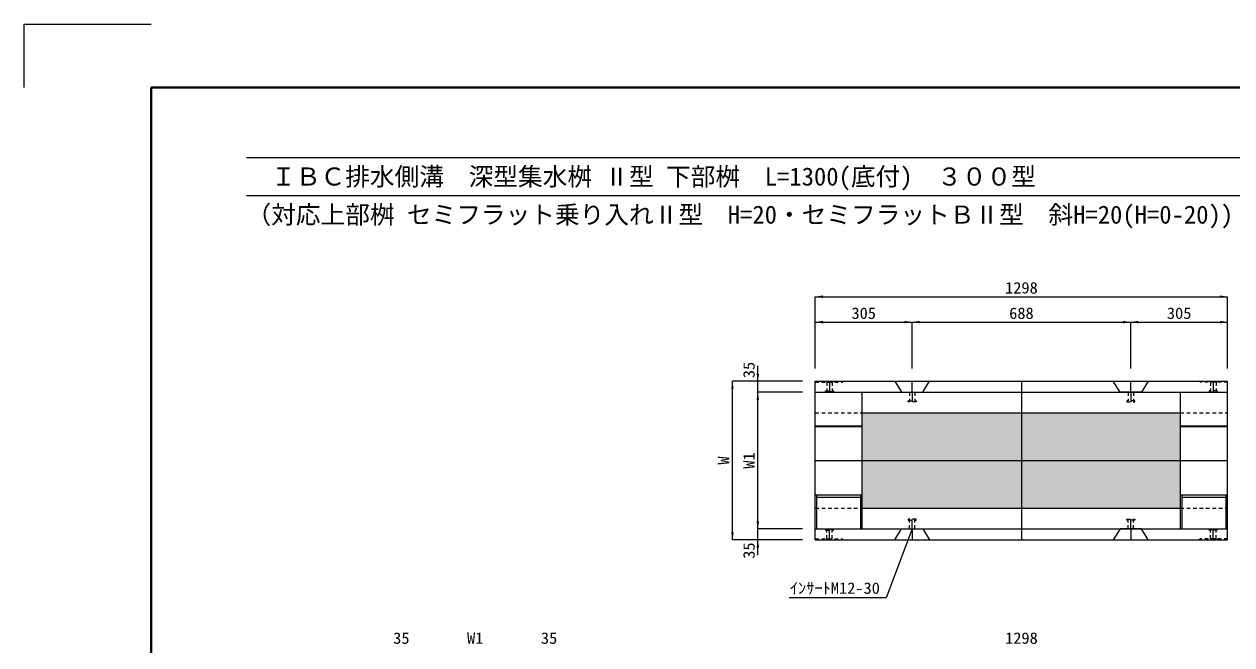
# Model space of a CAD drawing. Units: millimetres at full size. Extents: x 64173 to 81200, y -117893 to -111285.
# Drawn here: x 64173 to 67974, y -113908 to -111953 of the extents above; entities that cross this region are included whole.
import ezdxf
from ezdxf.enums import TextEntityAlignment as Align

# ---------------------------------------------------------------- set-up
doc = ezdxf.new("R2010")
doc.units = ezdxf.units.MM
doc.header["$LTSCALE"] = 15
doc.linetypes.add('USER3', pattern=[1.35, 0.75, -0.6])
for name, color, linetype, lineweight in [('Defpoints_2', 8, 'Continuous', 0), ('インサート', 3, 'USER3', 9), ('図枠', 7, 'Continuous', 5), ('寸法線', 7, 'Continuous', 13), ('引出線', 4, 'Continuous', 13), ('補助線', 8, 'Continuous', 13), ('集水桝', 2, 'Continuous', 13)]:
    doc.layers.add(name, color=color, linetype=linetype, lineweight=lineweight)
doc.layers.add('ハッチング', color=8, linetype='Continuous')
doc.styles.add('ＭＳ ゴシック', font='')
doc.styles.add('ＭＳ 明朝', font='')
doc.styles.get('ＭＳ ゴシック').set_extended_font_data('MS Gothic')
doc.styles.get('ＭＳ 明朝').set_extended_font_data('MS Mincho')

# ---------------------------------------------------------------- blocks, each defined once
blk = doc.blocks.new('filled_arrow')
at = {"color": 0, "linetype": 'Continuous', "lineweight": -2}
blk.add_solid([(7.5, 1.25), (0, 0), (7.5, -1.25)], dxfattribs=at)

msp = doc.modelspace()

# ---------------------------------------------------------------- hatches: boundary and pattern name
at = {"layer": 'ハッチング'}
msp.add_hatch(color=256, dxfattribs=at).paths.add_polyline_path([(67813.04, -113477.14), (67813.04, -113177.14), (66811.04, -113177.14), (66811.04, -113477.14)])

# ---------------------------------------------------------------- linework, layer by layer
at = {"layer": 'Defpoints_2', "color": 7, "lineweight": 13}
for p, q in [((64172.56, -111952.55), (64572.56, -111952.55)), ((64172.56, -112152.55), (64172.56, -111952.55)), ((64172.56, -111952.55), (64572.56, -111952.55)), ((64172.56, -112152.55), (64172.56, -111952.55))]:
    msp.add_line(p, q, dxfattribs=at)
at = {"layer": 'インサート'}
for p, q in [((66699.54, -113080.34), (66699.54, -113107.34)), ((66699.54, -113080.34), (66716.54, -113080.34)), ((66716.54, -113080.34), (66716.54, -113107.34)), ((67907.54, -113080.34), (67907.54, -113107.34)), ((67924.54, -113080.34), (67907.54, -113080.34)), ((67924.54, -113080.34), (67924.54, -113107.34)), ((66695.54, -113110.34), (66695.54, -113107.34)), ((66695.54, -113107.34), (66720.54, -113107.34)), ((66720.54, -113110.34), (66695.54, -113110.34)), ((66720.54, -113107.34), (66720.54, -113110.34)), ((66955.54, -113142.14), (66955.54, -113139.14)), ((66955.54, -113139.14), (66980.54, -113139.14)), ((66980.54, -113142.14), (66955.54, -113142.14)), ((66959.54, -113112.14), (66959.54, -113139.14)), ((66959.54, -113112.14), (66976.54, -113112.14)), ((66976.54, -113112.14), (66976.54, -113139.14)), ((66980.54, -113139.14), (66980.54, -113142.14)), ((67668.54, -113139.14), (67643.54, -113139.14)), ((67643.54, -113139.14), (67643.54, -113142.14)), ((67643.54, -113142.14), (67668.54, -113142.14)), ((67647.54, -113112.14), (67647.54, -113139.14)), ((67664.54, -113112.14), (67647.54, -113112.14)), ((67664.54, -113112.14), (67664.54, -113139.14)), ((67668.54, -113142.14), (67668.54, -113139.14)), ((67928.54, -113107.34), (67903.54, -113107.34)), ((67903.54, -113107.34), (67903.54, -113110.34)), ((67903.54, -113110.34), (67928.54, -113110.34)), ((67928.54, -113110.34), (67928.54, -113107.34)), ((66955.54, -113512.14), (66955.54, -113515.14)), ((66980.54, -113512.14), (66955.54, -113512.14)), ((66955.54, -113515.14), (66980.54, -113515.14)), ((66959.54, -113542.14), (66959.54, -113515.14)), ((66976.54, -113542.14), (66976.54, -113515.14)), ((66980.54, -113515.14), (66980.54, -113512.14)), ((67643.54, -113515.14), (67643.54, -113512.14)), ((67643.54, -113512.14), (67668.54, -113512.14)), ((67668.54, -113515.14), (67643.54, -113515.14)), ((67647.54, -113542.14), (67647.54, -113515.14)), ((67664.54, -113542.14), (67664.54, -113515.14)), ((67668.54, -113512.14), (67668.54, -113515.14)), ((66695.54, -113543.94), (66695.54, -113546.94)), ((66720.54, -113543.94), (66695.54, -113543.94)), ((66695.54, -113546.94), (66720.54, -113546.94)), ((66699.54, -113573.94), (66699.54, -113546.94)), ((66716.54, -113573.94), (66716.54, -113546.94)), ((66720.54, -113546.94), (66720.54, -113543.94)), ((66959.54, -113542.14), (66976.54, -113542.14)), ((67664.54, -113542.14), (67647.54, -113542.14)), ((67903.54, -113546.94), (67903.54, -113543.94)), ((67903.54, -113543.94), (67928.54, -113543.94)), ((67928.54, -113546.94), (67903.54, -113546.94)), ((67907.54, -113573.94), (67907.54, -113546.94)), ((67924.54, -113573.94), (67924.54, -113546.94)), ((67928.54, -113543.94), (67928.54, -113546.94)), ((66699.54, -113573.94), (66716.54, -113573.94)), ((67924.54, -113573.94), (67907.54, -113573.94))]:
    msp.add_line(p, q, dxfattribs=at)
at = {"layer": '図枠', "lineweight": 40}
for p, q in [((64572.56, -117692.55), (64572.56, -112152.55)), ((64572.56, -112152.55), (72372.56, -112152.55)), ((64572.56, -117692.55), (64572.56, -112152.55)), ((64572.56, -112152.55), (72372.56, -112152.55))]:
    msp.add_line(p, q, dxfattribs=at)
at = {"layer": '図枠', "lineweight": 13}
for p, q in [((64872.56, -112372.55), (72072.56, -112372.55)), ((64872.56, -112492.55), (72072.56, -112492.55))]:
    msp.add_line(p, q, dxfattribs=at)
at = {"layer": '寸法線'}
for p, q in [((66663.04, -112811.06), (67961.04, -112811.06)), ((66663.04, -113037.14), (66663.04, -112811.06)), ((67961.04, -113037.14), (67961.04, -112811.06)), ((66663.04, -112891.06), (66968.04, -112891.06)), ((66663.04, -113037.14), (66663.04, -112891.06)), ((66968.04, -113037.14), (66968.04, -112891.06)), ((66968.04, -112891.06), (67656.04, -112891.06)), ((66968.04, -113037.14), (66968.04, -112891.06)), ((67656.04, -113037.14), (67656.04, -112891.06)), ((67656.04, -112891.06), (67961.04, -112891.06)), ((67656.04, -113037.14), (67656.04, -112891.06)), ((67961.04, -113037.14), (67961.04, -112891.06)), ((66482.25, -113160.14), (66482.25, -113029.14)), ((66402.25, -113577.14), (66402.25, -113077.14)), ((66623.04, -113077.14), (66402.25, -113077.14)), ((66623.04, -113077.14), (66482.25, -113077.14)), ((66482.25, -113542.14), (66482.25, -113112.14)), ((66623.04, -113112.14), (66482.25, -113112.14)), ((66623.04, -113112.14), (66482.25, -113112.14)), ((66482.25, -113625.14), (66482.25, -113494.14)), ((66623.04, -113542.14), (66482.25, -113542.14)), ((66623.04, -113542.14), (66482.25, -113542.14)), ((66623.04, -113577.14), (66402.25, -113577.14)), ((66623.04, -113577.14), (66482.25, -113577.14))]:
    msp.add_line(p, q, dxfattribs=at)
at = {"layer": '引出線'}
msp.add_lwpolyline([(66968.04, -113542.14), (66886.48, -113759.07), (66581.36, -113759.07)], dxfattribs=at)
at = {"layer": '補助線'}
for p, q in [((66708.04, -113080.34), (66708.04, -113110.34)), ((66968.04, -113112.14), (66968.04, -113077.14)), ((67312.04, -113077.14), (67312.04, -113577.14)), ((67656.04, -113112.14), (67656.04, -113077.14)), ((67916.04, -113080.34), (67916.04, -113110.34)), ((66968.04, -113112.14), (66968.04, -113142.14)), ((67656.04, -113112.14), (67656.04, -113142.14)), ((66663.04, -113327.14), (67961.04, -113327.14)), ((66968.04, -113542.14), (66968.04, -113512.14)), ((67656.04, -113542.14), (67656.04, -113512.14)), ((66708.04, -113573.94), (66708.04, -113543.94)), ((66968.04, -113542.14), (66968.04, -113577.14)), ((67656.04, -113542.14), (67656.04, -113577.14)), ((67916.04, -113573.94), (67916.04, -113543.94))]:
    msp.add_line(p, q, dxfattribs=at)
at = {"layer": '集水桝'}
for p, q in [((66663.04, -113577.14), (66663.04, -113077.14)), ((66663.04, -113077.14), (67961.04, -113077.14)), ((67961.04, -113577.14), (67961.04, -113077.14)), ((66663.04, -113112.14), (67961.04, -113112.14)), ((66811.04, -113542.14), (66811.04, -113112.14)), ((67813.04, -113542.14), (67813.04, -113112.14)), ((66667.54, -113442.14), (66806.54, -113442.14)), ((67817.54, -113442.14), (67956.54, -113442.14)), ((66663.04, -113542.14), (67961.04, -113542.14)), ((66663.04, -113577.14), (67961.04, -113577.14))]:
    msp.add_line(p, q, dxfattribs=at)
at = {"layer": '集水桝', "linetype": 'USER3', "lineweight": 9}
for p, q in [((66663.04, -113080.34), (66748.04, -113080.34)), ((66748.04, -113080.34), (66752.04, -113077.14)), ((67876.04, -113080.34), (67872.04, -113077.14)), ((67961.04, -113080.34), (67876.04, -113080.34)), ((66663.04, -113177.14), (66812.04, -113177.14)), ((67812.04, -113177.14), (67961.04, -113177.14)), ((66663.04, -113477.14), (66812.04, -113477.14)), ((67812.04, -113477.14), (67961.04, -113477.14)), ((66663.04, -113573.94), (66748.04, -113573.94)), ((66748.04, -113573.94), (66752.04, -113577.14)), ((67876.04, -113573.94), (67872.04, -113577.14)), ((67961.04, -113573.94), (67876.04, -113573.94))]:
    msp.add_line(p, q, dxfattribs=at)
at = {"layer": '集水桝', "lineweight": 15}
for p, q in [((66913.04, -113077.14), (66934.54, -113112.14)), ((67001.54, -113112.14), (67023.04, -113077.14)), ((67622.54, -113112.14), (67601.04, -113077.14)), ((67711.04, -113077.14), (67689.54, -113112.14)), ((66934.54, -113112.14), (67001.54, -113112.14)), ((67689.54, -113112.14), (67622.54, -113112.14)), ((66812.04, -113177.14), (67812.04, -113177.14)), ((66812.04, -113477.14), (67812.04, -113477.14)), ((66913.04, -113577.14), (66934.54, -113542.14)), ((66934.54, -113542.14), (67001.54, -113542.14)), ((67001.54, -113542.14), (67023.04, -113577.14)), ((67622.54, -113542.14), (67601.04, -113577.14)), ((67689.54, -113542.14), (67622.54, -113542.14)), ((67711.04, -113577.14), (67689.54, -113542.14))]:
    msp.add_line(p, q, dxfattribs=at)
at = {"layer": '集水桝', "lineweight": 9}
for p, q in [((66663.04, -113217.64), (66811.04, -113217.64)), ((67813.04, -113217.64), (67961.04, -113217.64))]:
    msp.add_line(p, q, dxfattribs=at)
at = {"layer": '集水桝', "lineweight": 5}
for p, q in [((66663.04, -113219.64), (66811.04, -113219.64)), ((67813.04, -113219.64), (67961.04, -113219.64)), ((66663.04, -113434.64), (66811.04, -113434.64)), ((66667.54, -113542.14), (66667.54, -113434.64)), ((66806.54, -113542.14), (66806.54, -113434.64)), ((67813.04, -113434.64), (67961.04, -113434.64)), ((67817.54, -113542.14), (67817.54, -113434.64)), ((67956.54, -113542.14), (67956.54, -113434.64))]:
    msp.add_line(p, q, dxfattribs=at)

# ---------------------------------------------------------------- block references
at = {"layer": '寸法線', "xscale": 3.2, "yscale": 3.2}
for p in [(66663.04, -112811.06), (66663.04, -112891.06), (66968.04, -112891.06), (67656.04, -112891.06)]:
    msp.add_blockref('filled_arrow', p, dxfattribs=at)
for p, rotation in [((67961.04, -112811.06), 180), ((66968.04, -112891.06), 180), ((67656.04, -112891.06), 180), ((67961.04, -112891.06), 180), ((66482.25, -113077.14), 90), ((66402.25, -113077.14), 270), ((66482.25, -113112.14), 270), ((66482.25, -113112.14), 270), ((66482.25, -113542.14), 90), ((66482.25, -113542.14), 90), ((66402.25, -113577.14), 90), ((66482.25, -113577.14), 270)]:
    msp.add_blockref('filled_arrow', p, dxfattribs=dict(at, rotation=rotation))
at = {"layer": '引出線', "xscale": 0.133, "yscale": 0.133, "rotation": 249.4}
msp.add_blockref('filled_arrow', (66968.04, -113542.14), dxfattribs=at)

# ---------------------------------------------------------------- texts
at = {"layer": '図枠', "style": 'ＭＳ ゴシック'}
for s, p in [('\u3000ＩＢＣ排水側溝\u3000深型集水桝 Ⅱ型 下部桝\u3000L=1300(底付)\u3000３００型', (64872.56, -112432.55)), ('（対応上部桝 セミフラット乗り入れⅡ型\u3000H=20・セミフラットＢⅡ型\u3000斜H=20(H=0-20))', (64872.56, -112552.55))]:
    msp.add_text(s, height=56.96, dxfattribs=at).set_placement(p, align=Align.MIDDLE_LEFT)
at = {"layer": '寸法線', "style": 'ＭＳ 明朝', "width": 1.05}
for s, p in [('1298', (67312.04, -112783.06)), ('305', (66815.54, -112863.06)), ('688', (67312.04, -112863.06)), ('305', (67808.54, -112863.06)), ('35', (65360.03, -113886.41)), ('W1', (65592.53, -113886.41)), ('35', (65825.03, -113886.41)), ('1298', (67312.04, -113886.41))]:
    msp.add_text(s, height=36.03, dxfattribs=at).set_placement(p, align=Align.MIDDLE_CENTER)
for s, p in [('35', (66454.25, -113041.96)), ('W', (66374.25, -113327.14)), ('W1', (66454.25, -113327.14)), ('35', (66454.25, -113610.82))]:
    msp.add_text(s, height=36.03, rotation=90, dxfattribs=at).set_placement(p, align=Align.MIDDLE_CENTER)
at = {"layer": '引出線', "style": 'ＭＳ 明朝', "width": 1.05}
msp.add_text('ｲﾝｻｰﾄM12-30', height=36.03, dxfattribs=at).set_placement((66866.48, -113710.93), align=Align.TOP_RIGHT)

doc.saveas('drawing.dxf')
